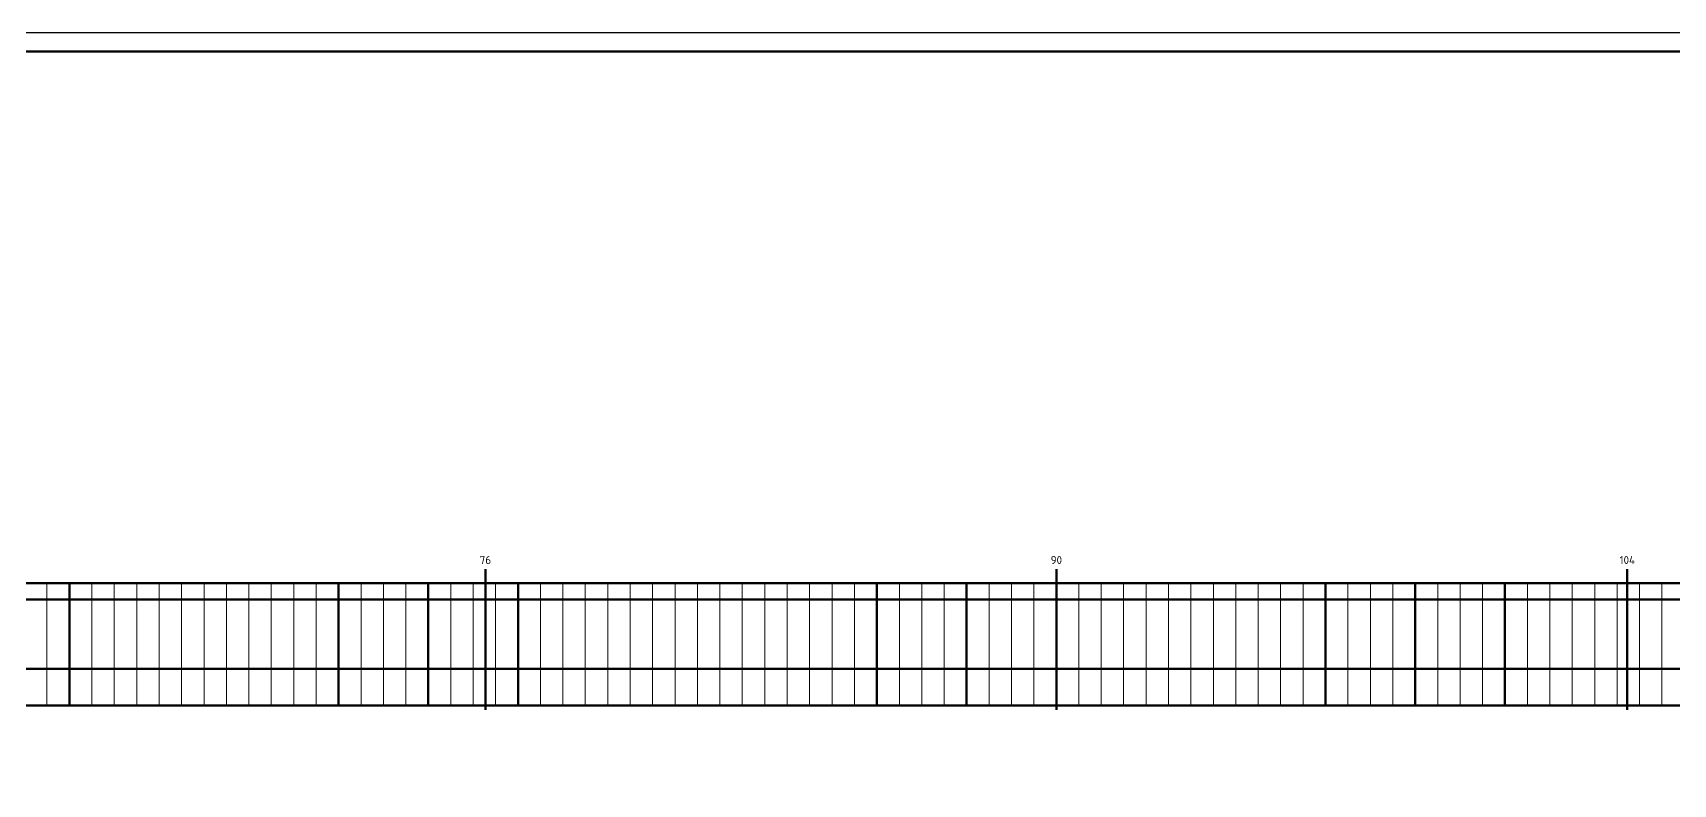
# Model space of a CAD drawing. Header units: millimetres. Extents: x 0 to 1682, y -5 to 594.
# Drawn here: x 797.9 to 1240.4, y 391.3 to 594 of the extents above; entities that cross this region are included whole.
import ezdxf
from ezdxf.enums import TextEntityAlignment as Align

# ---------------------------------------------------------------- set-up
doc = ezdxf.new("R2010")
doc.units = ezdxf.units.MM
for name, color, linetype in [('00_РАМКА', 7, 'Continuous'), ('01_ЛИНИИ', 7, 'Continuous'), ('04_ТЕКСТ', 7, 'Continuous')]:
    doc.layers.add(name, color=color, linetype=linetype)
doc.styles.add('ГОСТ', font='isocpeur.ttf')

msp = doc.modelspace()

# ---------------------------------------------------------------- linework, layer by layer
at = {"layer": '00_РАМКА'}
msp.add_lwpolyline([(0, 0), (1682, 0), (1682, 594), (0, 594)], close=True, dxfattribs=at)
at = {"layer": '01_ЛИНИИ', "color": 179, "lineweight": 18, "true_color": 0x16202f}
msp.add_lwpolyline([(0, 0), (1682, 0), (1682, 594), (0, 594), (0, 0)], close=True, dxfattribs=at)
at = {"layer": '01_ЛИНИИ', "color": 179, "lineweight": 50, "true_color": 0x16202f}
msp.add_lwpolyline([(20, 5), (1677, 5), (1677, 589), (20, 589), (20, 5)], close=True, dxfattribs=at)
at = {"layer": '01_ЛИНИИ', "color": 244, "lineweight": 90, "true_color": 0xb02634}
for points in [[(920.01, 411.41), (920.01, 449.37)], [(1074.03, 411.41), (1074.03, 449.37)], [(1228.05, 411.41), (1228.05, 449.37)]]:
    msp.add_lwpolyline(points, dxfattribs=at)
at = {"layer": '01_ЛИНИИ', "color": 179, "lineweight": 70, "true_color": 0x16202f}
for points in [[(105.89, 445.52), (1591.11, 445.52)], [(793.49, 412.51), (798.99, 412.51), (804.49, 412.51), (809.99, 412.51), (815.5, 412.51), (821, 412.51), (826.5, 412.51), (832, 412.51), (837.5, 412.51), (843, 412.51), (848.5, 412.51), (854, 412.51), (859.5, 412.51), (865, 412.51), (870.5, 412.51), (876, 412.51), (881.5, 412.51), (887.01, 412.51), (892.51, 412.51), (898.01, 412.51), (903.51, 412.51), (909.01, 412.51), (914.51, 412.51), (920.01, 412.51), (925.51, 412.51), (931.01, 412.51), (936.51, 412.51), (942.01, 412.51), (947.51, 412.51), (953.01, 412.51), (958.52, 412.51), (964.02, 412.51), (969.52, 412.51), (975.02, 412.51), (980.52, 412.51), (986.02, 412.51), (991.52, 412.51), (997.02, 412.51), (1002.52, 412.51), (1008.02, 412.51), (1013.52, 412.51), (1019.02, 412.51), (1024.53, 412.51), (1030.03, 412.51), (1035.53, 412.51), (1041.03, 412.51), (1046.53, 412.51), (1052.03, 412.51), (1057.53, 412.51), (1063.03, 412.51), (1068.53, 412.51), (1074.03, 412.51), (1079.53, 412.51), (1085.03, 412.51), (1090.53, 412.51), (1096.04, 412.51), (1101.54, 412.51), (1107.04, 412.51), (1112.54, 412.51), (1118.04, 412.51), (1123.54, 412.51), (1129.04, 412.51), (1134.54, 412.51), (1140.04, 412.51), (1145.54, 412.51), (1151.04, 412.51), (1156.54, 412.51), (1162.04, 412.51), (1167.55, 412.51), (1173.05, 412.51), (1178.55, 412.51), (1184.05, 412.51), (1189.55, 412.51), (1195.05, 412.51), (1200.55, 412.51), (1206.05, 412.51), (1211.55, 412.51), (1217.05, 412.51), (1222.55, 412.51), (1228.05, 412.51), (1233.56, 412.51), (1239.06, 412.51), (1244.56, 412.51)]]:
    msp.add_lwpolyline(points, dxfattribs=at)
at = {"layer": '01_ЛИНИИ', "color": 9, "lineweight": 18, "true_color": 0xb9c2ce}
for points in [[(801.74, 412.51), (801.74, 445.52)], [(813.85, 412.51), (813.85, 445.52)], [(819.9, 412.51), (819.9, 445.52)], [(825.95, 412.51), (825.95, 445.52)], [(832, 412.51), (832, 445.52)], [(838.05, 412.51), (838.05, 445.52)], [(844.1, 412.51), (844.1, 445.52)], [(850.15, 412.51), (850.15, 445.52)], [(856.2, 412.51), (856.2, 445.52)], [(862.25, 412.51), (862.25, 445.52)], [(868.3, 412.51), (868.3, 445.52)], [(874.35, 412.51), (874.35, 445.52)], [(886.46, 412.51), (886.46, 445.52)], [(892.51, 412.51), (892.51, 445.52)], [(898.56, 412.51), (898.56, 445.52)], [(910.66, 412.51), (910.66, 445.52)], [(916.71, 412.51), (916.71, 445.52)], [(922.76, 412.51), (922.76, 445.52)], [(934.86, 412.51), (934.86, 445.52)], [(940.91, 412.51), (940.91, 445.52)], [(946.96, 412.51), (946.96, 445.52)], [(953.01, 412.51), (953.01, 445.52)], [(959.07, 412.51), (959.07, 445.52)], [(965.12, 412.51), (965.12, 445.52)], [(971.17, 412.51), (971.17, 445.52)], [(977.22, 412.51), (977.22, 445.52)], [(983.27, 412.51), (983.27, 445.52)], [(989.32, 412.51), (989.32, 445.52)], [(995.37, 412.51), (995.37, 445.52)], [(1001.42, 412.51), (1001.42, 445.52)], [(1007.47, 412.51), (1007.47, 445.52)], [(1013.52, 412.51), (1013.52, 445.52)], [(1019.57, 412.51), (1019.57, 445.52)], [(1031.68, 412.51), (1031.68, 445.52)], [(1037.73, 412.51), (1037.73, 445.52)], [(1043.78, 412.51), (1043.78, 445.52)], [(1055.88, 412.51), (1055.88, 445.52)], [(1061.93, 412.51), (1061.93, 445.52)], [(1067.98, 412.51), (1067.98, 445.52)], [(1074.03, 412.51), (1074.03, 445.52)], [(1080.08, 412.51), (1080.08, 445.52)], [(1086.13, 412.51), (1086.13, 445.52)], [(1092.18, 412.51), (1092.18, 445.52)], [(1098.24, 412.51), (1098.24, 445.52)], [(1104.29, 412.51), (1104.29, 445.52)], [(1110.34, 412.51), (1110.34, 445.52)], [(1116.39, 412.51), (1116.39, 445.52)], [(1122.44, 412.51), (1122.44, 445.52)], [(1128.49, 412.51), (1128.49, 445.52)], [(1134.54, 412.51), (1134.54, 445.52)], [(1140.59, 412.51), (1140.59, 445.52)], [(1152.69, 412.51), (1152.69, 445.52)], [(1158.74, 412.51), (1158.74, 445.52)], [(1164.8, 412.51), (1164.8, 445.52)], [(1176.9, 412.51), (1176.9, 445.52)], [(1182.95, 412.51), (1182.95, 445.52)], [(1189, 412.51), (1189, 445.52)], [(1201.1, 412.51), (1201.1, 445.52)], [(1207.15, 412.51), (1207.15, 445.52)], [(1213.2, 412.51), (1213.2, 445.52)], [(1219.25, 412.51), (1219.25, 445.52)], [(1225.3, 412.51), (1225.3, 445.52)], [(1231.35, 412.51), (1231.35, 445.52)], [(1237.41, 412.51), (1237.41, 445.52)]]:
    msp.add_lwpolyline(points, dxfattribs=at)
at = {"layer": '01_ЛИНИИ', "color": 146, "lineweight": 53, "true_color": 0x1c5c8a}
for points in [[(807.79, 412.51), (807.79, 445.52)], [(880.4, 412.51), (880.4, 445.52)], [(904.61, 412.51), (904.61, 445.52)], [(928.81, 412.51), (928.81, 445.52)], [(1025.63, 412.51), (1025.63, 445.52)], [(1049.83, 412.51), (1049.83, 445.52)], [(1146.64, 412.51), (1146.64, 445.52)], [(1170.85, 412.51), (1170.85, 445.52)], [(1195.05, 412.51), (1195.05, 445.52)]]:
    msp.add_lwpolyline(points, dxfattribs=at)
at = {"layer": '01_ЛИНИИ', "color": 126, "lineweight": 50, "true_color": 0x187454}
msp.add_lwpolyline([(105.89, 441.12), (1591.11, 441.12)], dxfattribs=at)
at = {"layer": '01_ЛИНИИ', "color": 146, "lineweight": 60, "true_color": 0x1c5c8a}
msp.add_lwpolyline([(105.89, 422.41), (1591.11, 422.41)], dxfattribs=at)

# ---------------------------------------------------------------- texts
at = {"layer": '04_ТЕКСТ', "color": 244, "true_color": 0xb02634, "style": 'ГОСТ'}
for s, p in [('76', (920.01, 451.8)), ('90', (1074.03, 451.8)), ('104', (1228.05, 451.8))]:
    msp.add_text(s, height=2.159, dxfattribs=at).set_placement(p, align=Align.MIDDLE_CENTER)

doc.saveas('drawing.dxf')
